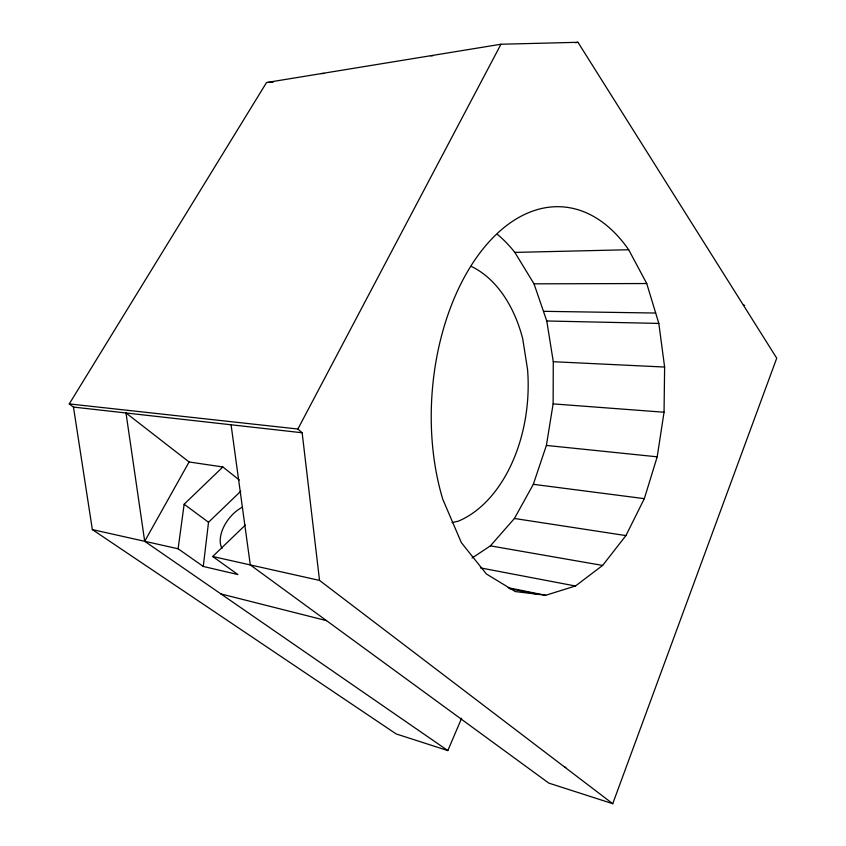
<?xml version="1.0" encoding="UTF-8"?>
<svg xmlns="http://www.w3.org/2000/svg" width="846" height="846" viewBox="0 0 846 846"><rect width="100%" height="100%" fill="white"/><g stroke="black" fill="none" stroke-linecap="round" stroke-linejoin="round"><path stroke-width="1.27" d="M472.089 558.011L490.416 545.86L514.421 518.482L533.318 484.314L546.389 445.43L553.125 403.88L553.284 361.707L546.77 320.983L534.016 283.833L514.844 252.404A180.209 120.047 -85.8 0 0 497.311 234.3M628.673 249.729A194.813 116.367 -85.7 0 0 479.28 253.758A194.813 116.367 -85.7 0 0 442.775 499.246L461.366 542.656L486.376 573.969L515.32 591.566L545.733 595.267L575.428 586.003L602.616 565.435L625.913 535.592L644.335 498.654L657.194 456.819L664.047 412.235L664.618 367.048L658.823 323.415L646.735 283.537L628.673 249.729L514.844 252.404M245.287 525.123L212.684 556.509L237.885 574.54L203.273 566.45L208.518 522.268L240.793 491.209M203.273 566.45L178.115 548.779L184.153 504.227L222.858 466.971L239.291 480.02M612.737 803.7L776.734 358.175L577.966 42.3L500.969 44.235L266.543 82.538L69.266 403.912L73.465 407.074L302.149 432.761L319.534 580.409L612.737 803.7L548.79 783.1L250.289 564.917L231.074 424.777M73.465 407.074L92.351 529.596L396.161 733.937L447.83 750.582L461.62 718.243M69.266 403.912L297.887 429.017L500.969 44.235M447.83 750.582L144.698 541.303L189.102 461.979L222.858 466.971M452.039 522.617L458.331 521.168A133.118 88.481 -85.8 0 0 527.555 369.48L522.712 338.707A133.15 88.47 -85.8 0 0 471.063 266.3M575.365 42.712L577.966 42.3M267.854 82.474L273.089 82.21M321.385 73.581L323.986 73.465M430.487 55.751L433.099 55.667M534.016 283.833L646.735 283.537M743.454 305.29L744.755 305.3M543.661 311.317L655.671 313.041M546.77 320.983L658.823 323.415M553.284 361.707L664.618 367.048M553.125 403.88L664.047 412.235M546.389 445.43L657.194 456.819M533.318 484.314L644.335 498.654M514.421 518.482L625.913 535.592M490.416 545.86L602.616 565.435M480.369 567.878L575.428 586.003M508.171 587.737L545.733 595.267M509.408 588.594L537.897 594.315M92.351 529.596L178.115 548.779M212.684 556.509L319.534 580.409M220.922 593.924L326.545 620.647M564.515 766.973L565.879 767.396M184.153 504.227L208.518 522.268M189.102 461.979L125.991 412.964L144.698 541.303M297.887 429.017L302.149 432.761M222.022 548.409A28.616 17.121 -51.7 0 1 242.22 507.251"/></g></svg>
